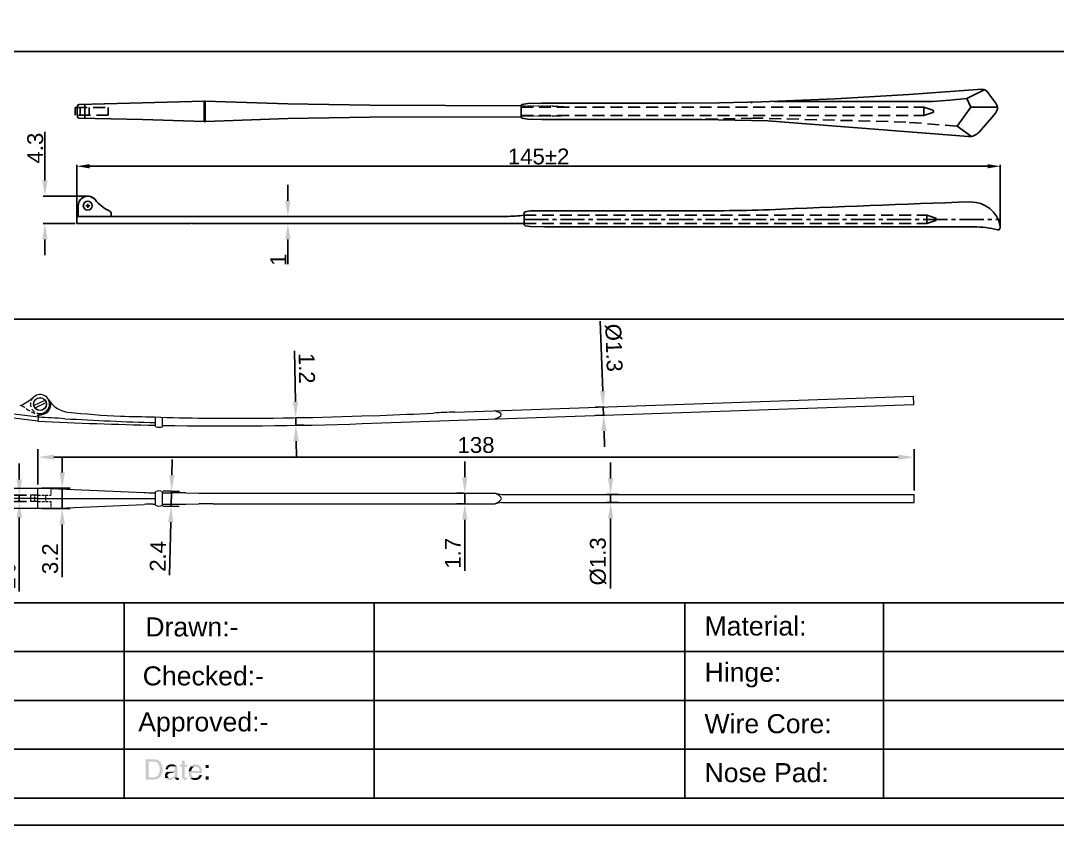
# Model space of a CAD drawing. Header units: millimetres. Extents: x 7018 to 13530, y 4187 to 5692.
# Drawn here: x 8049.8 to 8213.1, y 4951.9 to 5078.7 of the extents above; entities that cross this region are included whole.
import ezdxf

# ---------------------------------------------------------------- set-up
doc = ezdxf.new("R2010")
doc.units = ezdxf.units.MM
for name, pattern in [('CENTER', [50.8, 31.75, -6.35, 6.35, -6.35]), ('CENTER2', [28.575, 19.05, -3.175, 3.175, -3.175]), ('HIDDEN', [9.525, 6.35, -3.175]), ('HIDDEN2', [0.1875, 0.125, -0.0625]), ('PDF_IMPORT', [1, 0.8, -0.2])]:
    doc.linetypes.add(name, pattern=pattern)
for name, color, linetype in [('Center Line', 2, 'CENTER2'), ('Dimension', 3, 'Continuous'), ('Hidden Line', 1, 'HIDDEN2')]:
    doc.layers.add(name, color=color, linetype=linetype)
doc.styles.get("Standard").update_dxf_attribs({"font": 'arial.ttf'})
doc.styles.add('样式 1', font='romant.shx')
doc.dimstyles.new('ISO-25$0', dxfattribs={"dimtxt": 2.5, "dimasz": 2.5, "dimexe": 0.5, "dimexo": 1, "dimgap": 1, "dimtad": 0, "dimtih": 1, "dimtoh": 1, "dimdec": 1, "dimzin": 10, "dimdsep": 46, "dimlunit": 6, "dimtxsty": '样式 1', "dimcen": 0, "dimclrd": 256, "dimclre": 256, "dimclrt": 7, "dimazin": 0, "dimtfac": 1, "dimtdec": 1, "dimtofl": 0, "dimtmove": 0, "dimatfit": 0, "dimfxl": 1, "dimtolj": 1, "dimtzin": 10, "dimarcsym": 0})
doc.dimstyles.new('Standard$0', dxfattribs={"dimtxt": 2.3, "dimasz": 2, "dimexe": 1, "dimexo": 1, "dimgap": 1, "dimtad": 1, "dimdec": 1, "dimzin": 0, "dimdsep": 46, "dimtxsty": 'Standard', "dimcen": 0, "dimclrd": 4, "dimclre": 4, "dimclrt": 4, "dimadec": 1, "dimazin": 0, "dimtfac": 1, "dimtdec": 1, "dimtofl": 0, "dimtmove": 0, "dimatfit": 0, "dimfxl": 1, "dimtfillclr": 256, "dimtolj": 1, "dimtzin": 0, "dimlwd": -1, "dimlwe": -1, "dimarcsym": 1})

# ---------------------------------------------------------------- blocks, each defined once
blk = doc.blocks.new('*D2496')
at = {"layer": 'Defpoints', "color": 0, "transparency": 16777216}
for p in [(8190.56, 5009.88), (8052.56, 5004.97), (8190.56, 5004.02)]:
    blk.add_point(p, dxfattribs=at)
at = {"layer": 'Dimension', "color": 0, "lineweight": -2, "transparency": 16777216}
for p, q in [((8052.56, 5005.59), (8052.56, 5011.13)), ((8190.56, 5004.64), (8190.56, 5011.13)), ((8055.06, 5009.88), (8188.06, 5009.88))]:
    blk.add_line(p, q, dxfattribs=at)
at = {"layer": 'Dimension', "color": 0, "transparency": 16777216}
for points in [[(8055.06, 5010.29), (8055.06, 5009.46), (8052.56, 5009.88)], [(8188.06, 5010.29), (8188.06, 5009.46), (8190.56, 5009.88)]]:
    blk.add_solid(points, dxfattribs=at)
at = {"layer": 'Dimension', "color": 0, "transparency": 16777216, "insert": (8121.56, 5011.78), "char_height": 2.5, "attachment_point": 5}
blk.add_mtext('138', dxfattribs=at)
blk = doc.blocks.new('*D2497')
at = {"layer": 'Defpoints', "color": 0, "transparency": 16777216}
for p in [(8141.4, 5004.02), (8141.4, 5002.72), (8142.76, 5002.72)]:
    blk.add_point(p, dxfattribs=at)
at = {"layer": 'Dimension', "color": 0, "lineweight": -2, "transparency": 16777216}
for p, q in [((8142.76, 5006.52), (8142.76, 5009.02)), ((8142.03, 5004.02), (8144.01, 5004.02)), ((8142.03, 5002.72), (8144.01, 5002.72)), ((8142.76, 5004.02), (8142.76, 5002.72)), ((8142.76, 5000.22), (8142.76, 4989.2))]:
    blk.add_line(p, q, dxfattribs=at)
at = {"layer": 'Dimension', "color": 0, "transparency": 16777216}
for points in [[(8142.34, 5006.52), (8143.17, 5006.52), (8142.76, 5004.02)], [(8142.34, 5000.22), (8143.17, 5000.22), (8142.76, 5002.72)]]:
    blk.add_solid(points, dxfattribs=at)
at = {"layer": 'Dimension', "color": 0, "transparency": 16777216, "insert": (8140.79, 4993.46), "char_height": 2.5, "attachment_point": 5, "rotation": 90}
blk.add_mtext('%%c1.3', dxfattribs=at)
blk = doc.blocks.new('*D2498')
at = {"layer": 'Defpoints', "color": 0, "transparency": 16777216}
for p in [(8120.19, 5004.22), (8119.79, 5002.52), (8120.19, 5002.52)]:
    blk.add_point(p, dxfattribs=at)
at = {"layer": 'Dimension', "color": 0, "lineweight": -2, "transparency": 16777216}
for p, q in [((8119.79, 5006.72), (8119.79, 5009.22)), ((8119.56, 5004.22), (8118.54, 5004.22)), ((8119.79, 5004.22), (8119.79, 5002.52)), ((8119.56, 5002.52), (8118.54, 5002.52)), ((8119.79, 5000.02), (8119.79, 4991.95))]:
    blk.add_line(p, q, dxfattribs=at)
at = {"layer": 'Dimension', "color": 0, "transparency": 16777216}
for points in [[(8119.37, 5006.72), (8120.21, 5006.72), (8119.79, 5004.22)], [(8119.37, 5000.02), (8120.21, 5000.02), (8119.79, 5002.52)]]:
    blk.add_solid(points, dxfattribs=at)
at = {"layer": 'Dimension', "color": 0, "transparency": 16777216, "insert": (8117.91, 4994.74), "char_height": 2.5, "attachment_point": 5, "rotation": 90}
blk.add_mtext('1.7', dxfattribs=at)
blk = doc.blocks.new('*D2499')
at = {"layer": 'Defpoints', "color": 0, "transparency": 16777216}
for p in [(8071.67, 5004.57), (8071.61, 5002.17), (8073.53, 5002.12)]:
    blk.add_point(p, dxfattribs=at)
at = {"layer": 'Dimension', "color": 0, "lineweight": -2, "transparency": 16777216}
for p, q in [((8073.65, 5007.02), (8073.72, 5009.52)), ((8072.29, 5004.55), (8074.84, 5004.49)), ((8073.59, 5004.52), (8073.53, 5002.12)), ((8072.23, 5002.15), (8074.78, 5002.09)), ((8073.47, 4999.62), (8073.26, 4991.29))]:
    blk.add_line(p, q, dxfattribs=at)
at = {"layer": 'Dimension', "color": 0, "transparency": 16777216}
for points in [[(8073.24, 5007.03), (8074.07, 5007.01), (8073.59, 5004.52)], [(8073.05, 4999.63), (8073.88, 4999.61), (8073.53, 5002.12)]]:
    blk.add_solid(points, dxfattribs=at)
at = {"layer": 'Dimension', "color": 0, "transparency": 16777216, "insert": (8071.45, 4994.25), "char_height": 2.5, "attachment_point": 5, "rotation": 88.549}
blk.add_mtext('2.4', dxfattribs=at)
blk = doc.blocks.new('*D2500')
at = {"layer": 'Defpoints', "color": 0, "transparency": 16777216}
for p in [(8052.56, 5004.97), (8052.56, 5001.77), (8056.38, 5001.77)]:
    blk.add_point(p, dxfattribs=at)
at = {"layer": 'Dimension', "color": 0, "lineweight": -2, "transparency": 16777216}
for p, q in [((8056.38, 5007.47), (8056.38, 5009.97)), ((8053.18, 5004.97), (8057.63, 5004.97)), ((8056.38, 5004.97), (8056.38, 5001.77)), ((8053.18, 5001.77), (8057.63, 5001.77)), ((8056.38, 4999.27), (8056.38, 4990.99))]:
    blk.add_line(p, q, dxfattribs=at)
at = {"layer": 'Dimension', "color": 0, "transparency": 16777216}
for points in [[(8055.96, 5007.47), (8056.8, 5007.47), (8056.38, 5004.97)], [(8055.96, 4999.27), (8056.8, 4999.27), (8056.38, 5001.77)]]:
    blk.add_solid(points, dxfattribs=at)
at = {"layer": 'Dimension', "color": 0, "transparency": 16777216, "insert": (8054.48, 4993.88), "char_height": 2.5, "attachment_point": 5, "rotation": 90}
blk.add_mtext('3.2', dxfattribs=at)
blk = doc.blocks.new('*D2501')
at = {"layer": 'Defpoints', "color": 0, "transparency": 16777216}
for p in [(8049.61, 5002.87), (8051.39, 5003.87), (8051.39, 5002.87)]:
    blk.add_point(p, dxfattribs=at)
at = {"layer": 'Dimension', "color": 0, "lineweight": -2, "transparency": 16777216}
for p, q in [((8049.61, 5006.37), (8049.61, 5008.87)), ((8050.76, 5003.87), (8048.36, 5003.87)), ((8050.76, 5002.87), (8048.36, 5002.87)), ((8049.61, 5003.87), (8049.61, 5002.87)), ((8049.61, 5000.37), (8049.61, 4988.71))]:
    blk.add_line(p, q, dxfattribs=at)
at = {"layer": 'Dimension', "color": 0, "transparency": 16777216}
for points in [[(8049.19, 5006.37), (8050.03, 5006.37), (8049.61, 5003.87)], [(8049.19, 5000.37), (8050.03, 5000.37), (8049.61, 5002.87)]]:
    blk.add_solid(points, dxfattribs=at)
at = {"layer": 'Dimension', "color": 0, "transparency": 16777216, "insert": (8046.76, 4993.29), "char_height": 2.5, "attachment_point": 5, "rotation": 90}
blk.add_mtext('1{\\H1.875;\\S+0.02^  0;}', dxfattribs=at)
blk = doc.blocks.new('*D2502')
at = {"layer": 'Defpoints', "color": 0, "transparency": 16777216}
for p in [(8092.65, 5016.09), (8093.16, 5016.1), (8092.67, 5014.89)]:
    blk.add_point(p, dxfattribs=at)
at = {"layer": 'Dimension', "color": 0, "lineweight": -2, "transparency": 16777216}
for p, q in [((8093.11, 5018.6), (8092.98, 5026.63)), ((8093.18, 5014.9), (8093.16, 5016.1)), ((8093.28, 5016.1), (8094.41, 5016.12)), ((8093.3, 5014.9), (8094.43, 5014.92)), ((8093.22, 5012.4), (8093.26, 5009.9))]:
    blk.add_line(p, q, dxfattribs=at)
at = {"layer": 'Dimension', "color": 0, "transparency": 16777216}
for points in [[(8093.53, 5018.6), (8092.7, 5018.59), (8093.16, 5016.1)], [(8093.63, 5012.4), (8092.8, 5012.39), (8093.18, 5014.9)]]:
    blk.add_solid(points, dxfattribs=at)
at = {"layer": 'Dimension', "color": 0, "transparency": 16777216, "insert": (8094.91, 5023.9), "char_height": 2.5, "attachment_point": 5, "rotation": 270.9532}
blk.add_mtext('1.2', dxfattribs=at)
blk = doc.blocks.new('*D2503')
at = {"layer": 'Defpoints', "color": 0, "transparency": 16777216}
for p in [(8141.59, 5017.8), (8142.4, 5017.82), (8142.44, 5016.53)]:
    blk.add_point(p, dxfattribs=at)
at = {"layer": 'Dimension', "color": 0, "lineweight": -2, "transparency": 16777216}
for p, q in [((8141.51, 5020.29), (8141.12, 5031.31)), ((8141.77, 5017.8), (8140.34, 5017.75)), ((8141.64, 5016.5), (8141.59, 5017.8)), ((8141.82, 5016.5), (8140.39, 5016.45)), ((8141.73, 5014), (8141.81, 5011.5))]:
    blk.add_line(p, q, dxfattribs=at)
at = {"layer": 'Dimension', "color": 0, "transparency": 16777216}
for points in [[(8141.92, 5020.31), (8141.09, 5020.28), (8141.59, 5017.8)], [(8142.14, 5014.01), (8141.31, 5013.98), (8141.64, 5016.5)]]:
    blk.add_solid(points, dxfattribs=at)
at = {"layer": 'Dimension', "color": 0, "transparency": 16777216, "insert": (8143.24, 5027.12), "char_height": 2.5, "attachment_point": 5, "rotation": 272}
blk.add_mtext('%%c1.3', dxfattribs=at)
blk = doc.blocks.new('tgtr')
blk.add_line((381.42, 259.38), (353.24, 259.38))
at = {"color": 7, "lineweight": 25}
for points in [[(353.24, 259.38), (350.95, 259.34), (350.15, 259.21), (350.02, 259.13), (349.98, 259)], [(349.98, 259), (349.98, 257.22)], [(420.84, 256.84), (353.24, 256.84), (350.95, 256.89), (350.15, 257.01), (350.02, 257.1), (349.98, 257.22)]]:
    blk.add_lwpolyline(points, dxfattribs=at)
for centre, radius, start, end in [((531.42, -3019.77), 3282.42, 91.93952, 92.49387), ((420.34, 256.05), 4.72, 11.6856, 90.1668), ((380.42, 466.08), 206.7, 270.2769, 272.2657), ((420.9, 242.85), 13.99, 74.8289, 90.2659), ((424.65, 256.62), 0.272, 252.4289, 344.1658), ((424.2, 256.86), 0.774, 335.9809, 11.2611)]:
    blk.add_arc(centre, radius, start, end)
at = {"layer": 'Center Line', "ltscale": 0.2}
blk.add_line((349.98, 258.01), (424.98, 258.01), dxfattribs=at)
at = {"layer": 'Hidden Line', "ltscale": 15}
for p, q in [((349.98, 258.66), (413.43, 258.66)), ((349.98, 257.36), (413.43, 257.36))]:
    blk.add_line(p, q, dxfattribs=at)
blk.add_lwpolyline([(413.43, 257.36), (413.43, 258.66), (414.83, 258.22), (414.95, 258.1), (414.95, 257.93), (414.83, 257.84)], close=True, dxfattribs=at)
blk = doc.blocks.new('*D2641')
at = {"layer": 'Defpoints', "color": 0, "transparency": 16777216}
for p in [(8204.13, 5055.72), (8058.68, 5046.7), (8204.13, 5046.19)]:
    blk.add_point(p, dxfattribs=at)
at = {"layer": 'Dimension', "color": 3, "transparency": 16777216}
for p, q in [((8058.68, 5046.95), (8058.68, 5055.97)), ((8060.68, 5055.72), (8202.13, 5055.72)), ((8204.13, 5046.44), (8204.13, 5055.97))]:
    blk.add_line(p, q, dxfattribs=at)
for points in [[(8060.68, 5056.06), (8060.68, 5055.39), (8058.68, 5055.72)], [(8202.13, 5056.06), (8202.13, 5055.39), (8204.13, 5055.72)]]:
    blk.add_solid(points, dxfattribs=at)
at = {"layer": 'Dimension', "transparency": 16777216, "insert": (8131.41, 5057.25), "char_height": 2.5, "attachment_point": 5}
blk.add_mtext('\\A1;145±2', dxfattribs=at)
blk = doc.blocks.new('*D1878')
at = {"layer": 'Defpoints', "color": 0, "transparency": 16777216}
for p in [(8053.65, 5051), (8060.4, 5051), (8058.68, 5046.7)]:
    blk.add_point(p, dxfattribs=at)
at = {"layer": 'Dimension', "color": 3, "transparency": 16777216}
for p, q in [((8053.65, 5053.5), (8053.65, 5061.15)), ((8060.15, 5051), (8053.4, 5051)), ((8058.43, 5046.7), (8053.4, 5046.7)), ((8053.65, 5044.2), (8053.65, 5041.7))]:
    blk.add_line(p, q, dxfattribs=at)
for points in [[(8053.24, 5053.5), (8054.07, 5053.5), (8053.65, 5051)], [(8053.24, 5044.2), (8054.07, 5044.2), (8053.65, 5046.7)]]:
    blk.add_solid(points, dxfattribs=at)
at = {"layer": 'Dimension', "transparency": 16777216, "insert": (8052.13, 5058.58), "char_height": 2.5, "attachment_point": 5, "rotation": 90}
blk.add_mtext('\\A1;4.3', dxfattribs=at)
blk = doc.blocks.new('FEFW')
for p, q in [((-645.02, 204.47), (-645.02, 209.67)), ((-644.49, 209.67), (-645.02, 209.67)), ((-643.32, 204.47), (-645.02, 204.47))]:
    blk.add_line(p, q)
at = {"linetype": 'Continuous'}
for p, q in [((-643.63, 205.97), (-643.02, 205.97)), ((-643.32, 205.66), (-643.32, 206.28))]:
    blk.add_line(p, q, dxfattribs=at)
blk.add_circle((-643.32, 205.97), 0.7)
for centre, radius, start, end in [((-644.49, 209.37), 0.3, 26.9486, 90), ((-637.56, 212.79), 7.43, 206.2457, 229.858), ((-643.32, 205.97), 1.5, 270, 50.1116), ((-643.32, 205.97), 1.5, 295.4079, 50.1116)]:
    blk.add_arc(centre, radius, start, end)
blk = doc.blocks.new('*D2642')
at = {"layer": 'Defpoints', "color": 0, "transparency": 16777216}
for p in [(8091.92, 5046.7), (8091.95, 5047.8), (8091.95, 5046.7)]:
    blk.add_point(p, dxfattribs=at)
at = {"layer": 'Dimension', "color": 3, "transparency": 16777216}
for p, q in [((8091.92, 5050.3), (8091.92, 5052.8)), ((8091.7, 5047.8), (8091.67, 5047.8)), ((8091.7, 5046.7), (8091.67, 5046.7)), ((8091.92, 5044.2), (8091.92, 5040.28))]:
    blk.add_line(p, q, dxfattribs=at)
for points in [[(8091.5, 5050.3), (8092.34, 5050.3), (8091.92, 5047.8)], [(8091.5, 5044.2), (8092.34, 5044.2), (8091.92, 5046.7)]]:
    blk.add_solid(points, dxfattribs=at)
at = {"layer": 'Dimension', "transparency": 16777216, "insert": (8090.41, 5040.99), "char_height": 2.5, "attachment_point": 5, "rotation": 90}
blk.add_mtext('\\A1;1', dxfattribs=at)

msp = doc.modelspace()

# ---------------------------------------------------------------- hatches: boundary and pattern name
h = msp.add_hatch(color=256)
h.dxf.hatch_style = 1
h.paths.add_polyline_path([(8078.901, 5065.988), (8078.731, 5065.988), (8078.731, 5062.771), (8078.901, 5062.771)])
at = {"transparency": 33554559}
for points in [[(8070.831, 4962.27), (8069.522, 4962.27), (8069.522, 4959.065), (8071.012, 4959.065), (8071.102, 4959.111), (8071.192, 4959.111), (8071.282, 4959.156), (8071.327, 4959.156), (8071.418, 4959.201), (8071.508, 4959.246), (8071.553, 4959.291), (8071.643, 4959.336), (8071.689, 4959.381), (8071.734, 4959.427), (8069.974, 4959.427), (8069.974, 4961.909), (8070.786, 4961.909), (8071.734, 4961.954), (8071.643, 4961.999), (8071.598, 4962.044), (8071.508, 4962.089), (8071.463, 4962.134), (8071.373, 4962.18), (8071.282, 4962.225), (8071.102, 4962.225), (8071.057, 4962.27), (8070.966, 4962.27)], [(8071.734, 4961.954), (8070.786, 4961.909), (8070.921, 4961.909), (8071.012, 4961.864), (8071.102, 4961.864), (8071.147, 4961.819), (8071.237, 4961.819), (8071.327, 4961.773), (8071.373, 4961.683), (8071.418, 4961.638), (8071.508, 4961.593), (8071.553, 4961.503), (8071.553, 4961.457), (8071.598, 4961.367), (8071.643, 4961.322), (8071.643, 4961.232), (8071.689, 4961.142), (8071.689, 4961.051), (8071.734, 4960.961), (8071.734, 4960.374), (8071.689, 4960.284), (8071.689, 4960.194), (8071.643, 4960.103), (8071.643, 4960.013), (8071.598, 4959.968), (8071.553, 4959.878), (8071.508, 4959.833), (8071.463, 4959.742), (8071.463, 4959.742), (8071.418, 4959.652), (8071.327, 4959.607), (8071.282, 4959.562), (8071.192, 4959.517), (8071.102, 4959.517), (8071.057, 4959.472), (8070.966, 4959.472), (8070.876, 4959.427), (8069.974, 4959.427), (8071.734, 4959.427), (8071.824, 4959.517), (8071.824, 4959.517), (8071.869, 4959.607), (8071.914, 4959.652), (8071.959, 4959.697), (8072.004, 4959.788), (8072.05, 4959.878), (8072.05, 4959.923), (8072.095, 4960.013), (8072.095, 4960.103), (8072.14, 4960.194), (8072.14, 4960.284), (8072.185, 4960.374), (8072.185, 4960.916), (8072.14, 4961.006), (8072.14, 4961.187), (8072.095, 4961.277), (8072.095, 4961.322), (8072.05, 4961.412), (8072.05, 4961.503), (8072.004, 4961.548), (8071.959, 4961.638), (8071.914, 4961.728), (8071.869, 4961.773), (8071.824, 4961.819), (8071.779, 4961.909)], [(8075.66, 4962.044), (8075.254, 4962.044), (8075.254, 4961.412), (8074.938, 4961.412), (8074.938, 4961.096), (8075.254, 4961.096), (8075.254, 4959.381), (8075.299, 4959.291), (8075.344, 4959.201), (8075.344, 4959.156), (8075.389, 4959.111), (8075.435, 4959.111), (8075.525, 4959.065), (8075.615, 4959.065), (8075.705, 4959.02), (8075.75, 4959.02), (8075.796, 4959.065), (8076.021, 4959.065), (8076.021, 4959.381), (8075.796, 4959.381), (8075.705, 4959.427), (8075.66, 4959.472), (8075.66, 4961.096), (8076.021, 4961.096), (8076.021, 4961.412), (8075.66, 4961.412)], [(8072.862, 4960.284), (8072.817, 4960.239), (8072.727, 4960.194), (8072.727, 4960.149), (8072.681, 4960.103), (8072.636, 4960.013), (8072.591, 4959.968), (8072.591, 4959.878), (8072.546, 4959.788), (8072.546, 4959.562), (8072.591, 4959.472), (8072.591, 4959.381), (8072.636, 4959.336), (8073.358, 4959.336), (8073.223, 4959.336), (8073.133, 4959.381), (8073.088, 4959.427), (8073.042, 4959.472), (8072.997, 4959.562), (8072.952, 4959.652), (8072.952, 4959.788), (8072.997, 4959.878), (8073.042, 4959.923), (8073.088, 4960.013), (8073.133, 4960.013), (8073.223, 4960.058), (8073.313, 4960.103), (8073.494, 4960.103), (8073.855, 4960.194), (8074.035, 4960.194), (8074.126, 4960.239)], [(8074.396, 4961.187), (8073.584, 4961.142), (8073.765, 4961.142), (8073.81, 4961.096), (8073.9, 4961.096), (8073.945, 4961.051), (8074.035, 4961.006), (8074.081, 4960.916), (8074.081, 4960.826), (8074.126, 4960.735), (8074.126, 4960.735), (8074.081, 4960.645), (8074.081, 4960.6), (8074.035, 4960.555), (8073.945, 4960.51), (8073.9, 4960.51), (8073.81, 4960.465), (8073.313, 4960.419), (8073.178, 4960.419), (8073.088, 4960.374), (8072.997, 4960.329), (8072.952, 4960.329), (8072.862, 4960.284), (8074.126, 4960.239), (8074.126, 4959.923), (8074.081, 4959.833), (8074.081, 4959.697), (8074.035, 4959.652), (8073.945, 4959.562), (8073.9, 4959.517), (8073.855, 4959.472), (8073.81, 4959.427), (8073.719, 4959.381), (8073.629, 4959.381), (8073.539, 4959.336), (8072.636, 4959.336), (8072.681, 4959.246), (8072.772, 4959.201), (8072.817, 4959.156), (8072.862, 4959.111), (8072.952, 4959.065), (8072.997, 4959.065), (8073.088, 4959.02), (8073.584, 4959.02), (8073.629, 4959.065), (8073.719, 4959.111), (8073.81, 4959.111), (8073.855, 4959.156), (8073.945, 4959.201), (8074.035, 4959.291), (8074.035, 4959.291), (8074.126, 4959.381), (8074.532, 4959.381), (8074.487, 4959.472), (8074.487, 4960.916), (8074.442, 4961.006), (8074.442, 4961.096)], [(8073.629, 4961.457), (8073.313, 4961.457), (8073.223, 4961.412), (8073.133, 4961.367), (8073.088, 4961.367), (8072.997, 4961.322), (8072.952, 4961.277), (8072.907, 4961.232), (8072.862, 4961.187), (8072.817, 4961.142), (8072.772, 4961.051), (8072.727, 4960.961), (8072.681, 4960.871), (8072.681, 4960.69), (8073.042, 4960.69), (8073.042, 4960.826), (8073.088, 4960.916), (8073.133, 4960.961), (8073.178, 4961.051), (8073.223, 4961.051), (8073.313, 4961.096), (8073.404, 4961.142), (8073.584, 4961.142), (8074.396, 4961.187), (8074.351, 4961.232), (8074.261, 4961.277), (8074.216, 4961.322), (8074.171, 4961.367), (8074.081, 4961.412), (8073.99, 4961.412), (8073.945, 4961.457), (8073.719, 4961.457)], [(8077.375, 4961.457), (8077.15, 4961.457), (8077.059, 4961.412), (8077.014, 4961.412), (8076.924, 4961.367), (8076.834, 4961.322), (8076.788, 4961.277), (8076.698, 4961.232), (8076.653, 4961.187), (8076.608, 4961.142), (8077.375, 4961.096), (8077.556, 4961.096), (8077.646, 4961.051), (8077.736, 4961.006), (8077.781, 4960.961), (8077.827, 4960.916), (8077.827, 4960.916), (8077.872, 4960.826), (8077.917, 4960.78), (8077.962, 4960.69), (8077.962, 4960.6), (8078.007, 4960.51), (8078.007, 4960.419), (8076.698, 4960.419), (8076.292, 4960.374), (8076.292, 4959.923), (8076.337, 4959.833), (8076.337, 4959.742), (8076.382, 4959.652), (8076.382, 4959.607), (8076.427, 4959.517), (8076.473, 4959.427), (8076.518, 4959.381), (8076.563, 4959.336), (8077.375, 4959.336), (8077.285, 4959.336), (8077.195, 4959.381), (8077.104, 4959.381), (8077.059, 4959.427), (8076.969, 4959.472), (8076.924, 4959.517), (8076.879, 4959.562), (8076.834, 4959.607), (8076.788, 4959.652), (8076.788, 4959.742), (8076.743, 4959.788), (8076.743, 4959.878), (8076.698, 4960.013), (8076.698, 4960.103), (8078.413, 4960.103), (8078.413, 4960.419), (8078.368, 4960.51), (8078.368, 4960.69), (8078.323, 4960.78), (8078.278, 4960.871), (8078.278, 4960.916), (8078.233, 4961.006), (8078.188, 4961.051), (8078.142, 4961.142), (8078.097, 4961.187), (8078.007, 4961.232), (8077.962, 4961.277), (8077.872, 4961.322), (8077.827, 4961.367), (8077.736, 4961.412), (8077.646, 4961.457), (8077.465, 4961.457)], [(8076.608, 4961.142), (8076.563, 4961.096), (8076.518, 4961.006), (8076.473, 4960.961), (8076.427, 4960.871), (8076.382, 4960.826), (8076.382, 4960.735), (8076.337, 4960.645), (8076.337, 4960.555), (8076.292, 4960.465), (8076.292, 4960.374), (8076.698, 4960.419), (8076.698, 4960.51), (8076.743, 4960.6), (8076.743, 4960.69), (8076.788, 4960.735), (8076.834, 4960.826), (8076.879, 4960.871), (8076.924, 4960.916), (8076.969, 4961.006), (8077.059, 4961.051), (8077.104, 4961.051), (8077.195, 4961.096), (8077.375, 4961.096)], [(8079.451, 4960.916), (8079.451, 4961.367), (8078.955, 4961.367), (8078.955, 4960.916)], [(8074.532, 4959.381), (8074.126, 4959.381), (8074.126, 4959.291), (8074.622, 4959.336), (8074.622, 4959.336)], [(8074.758, 4959.336), (8074.622, 4959.336), (8074.126, 4959.291), (8074.171, 4959.201), (8074.216, 4959.156), (8074.216, 4959.156), (8074.261, 4959.111), (8074.351, 4959.065), (8074.442, 4959.02), (8074.622, 4959.02), (8074.667, 4959.065), (8074.758, 4959.065)], [(8078.368, 4959.788), (8077.962, 4959.788), (8077.962, 4959.652), (8077.917, 4959.607), (8077.827, 4959.517), (8077.781, 4959.472), (8077.736, 4959.427), (8077.646, 4959.381), (8077.556, 4959.381), (8077.465, 4959.336), (8076.563, 4959.336), (8076.608, 4959.246), (8076.698, 4959.201), (8076.743, 4959.156), (8076.834, 4959.111), (8076.924, 4959.065), (8076.969, 4959.065), (8077.059, 4959.02), (8077.646, 4959.02), (8077.736, 4959.065), (8077.827, 4959.111), (8077.872, 4959.111), (8077.962, 4959.156), (8078.007, 4959.201), (8078.097, 4959.246), (8078.142, 4959.336), (8078.188, 4959.381), (8078.233, 4959.472), (8078.278, 4959.517), (8078.323, 4959.607), (8078.323, 4959.697)], [(8079.451, 4959.065), (8079.451, 4959.562), (8078.955, 4959.562), (8078.955, 4959.065)]]:
    msp.add_hatch(color=256, dxfattribs=at).paths.add_polyline_path(points)

# ---------------------------------------------------------------- linework, layer by layer
for p, q in [((7985.468, 5073.816), (8381.906, 5073.816)), ((8157.155, 5063.109), (8167.525, 5062.898)), ((8058.68, 5046.7), (8058.68, 5047.8)), ((8058.68, 5047.8), (8126.309, 5047.8)), ((8076.701, 5046.7), (8058.68, 5046.7)), ((8076.701, 5046.7), (8076.788, 5046.8)), ((8076.788, 5046.8), (8076.87, 5046.7)), ((8129.137, 5046.7), (8076.87, 5046.7)), ((8129.137, 5048), (8129.137, 5046.7)), ((7985.468, 5031.644), (8381.906, 5031.644)), ((7972.65, 4956.132), (8381.906, 4956.132))]:
    msp.add_line(p, q)
at = {"color": 7, "lineweight": 25}
for p, q in [((8199.483, 5065.057), (8198.89, 5066.411)), ((8068.996, 5065.691), (8059.036, 5065.479)), ((8078.731, 5065.988), (8068.996, 5065.691)), ((8078.731, 5065.945), (8078.731, 5065.988)), ((8078.901, 5065.988), (8078.731, 5065.988)), ((8078.731, 5065.988), (8078.731, 5062.771)), ((8078.901, 5062.771), (8078.901, 5065.988)), ((8059.036, 5063.28), (8068.996, 5063.067)), ((8068.996, 5063.067), (8078.731, 5062.771)), ((8078.731, 5062.771), (8078.901, 5062.771))]:
    msp.add_line(p, q, dxfattribs=at)
at = {"color": 7, "lineweight": 20}
for p, q in [((8118.233, 5016.981), (8190.472, 5019.503)), ((8190.518, 5018.204), (8190.472, 5019.503)), ((8052.62, 5016.158), (8042.999, 5017.34)), ((8051.917, 5017.997), (8053.683, 5018.846)), ((8052.09, 5017.637), (8053.856, 5018.486)), ((8103.632, 5015.17), (8190.518, 5018.204)), ((8052.557, 5015.562), (8042.501, 5016.796)), ((8052.683, 5016.755), (8052.557, 5015.562)), ((8071.057, 5014.7), (8071.057, 5016.215)), ((8072.157, 5014.68), (8072.157, 5016.181)), ((8103.59, 5016.369), (8106.412, 5016.468)), ((8054.557, 5004.969), (8041.346, 5004.969)), ((8052.557, 5001.769), (8052.557, 5004.969)), ((8054.557, 5004.969), (8069.277, 5004.3)), ((8070.639, 5004.269), (8071.057, 5004.269)), ((8071.057, 5002.304), (8071.057, 5004.433)), ((8072.157, 5002.304), (8072.157, 5004.433)), ((8072.157, 5004.269), (8073.531, 5004.269)), ((8075.836, 5004.255), (8077.869, 5004.232)), ((8080.174, 5004.219), (8124.557, 5004.219)), ((8124.557, 5004.219), (8125.557, 5004.019)), ((8052.557, 5003.369), (8040.856, 5003.369)), ((8052.557, 5003.369), (8071.057, 5003.369)), ((8125.557, 5002.719), (8124.557, 5002.519)), ((8125.557, 5004.019), (8190.557, 5004.019)), ((8125.557, 5002.719), (8190.557, 5002.719)), ((8190.557, 5002.719), (8190.557, 5004.019)), ((8054.557, 5001.769), (8041.57, 5001.769)), ((8054.557, 5001.769), (8069.277, 5002.438)), ((8070.639, 5002.469), (8071.057, 5002.469)), ((8072.157, 5002.469), (8073.531, 5002.469)), ((8075.836, 5002.482), (8077.869, 5002.505)), ((8080.174, 5002.519), (8124.557, 5002.519))]:
    msp.add_line(p, q, dxfattribs=at)
at = {"color": 4, "linetype": 'HIDDEN', "lineweight": 20, "ltscale": 0.034604}
for p, q in [((8054.586, 5004.967), (8054.586, 5003.869)), ((8054.586, 5002.869), (8054.586, 5001.77))]:
    msp.add_line(p, q, dxfattribs=at)
at = {"lineweight": 20}
for p, q in [((8051.386, 5003.869), (8051.386, 5002.869)), ((8052.557, 5003.869), (8051.386, 5003.869)), ((8052.557, 5002.869), (8051.386, 5002.869))]:
    msp.add_line(p, q, dxfattribs=at)
at = {"color": 4, "linetype": 'HIDDEN', "lineweight": 20, "ltscale": 0.031496}
for p, q in [((8052.011, 5003.869), (8052.011, 5002.869)), ((8053.761, 5003.869), (8053.761, 5002.869))]:
    msp.add_line(p, q, dxfattribs=at)
at = {"color": 4, "linetype": 'HIDDEN', "lineweight": 20, "ltscale": 0.063907}
for p, q in [((8052.557, 5003.869), (8054.586, 5003.869)), ((8052.557, 5002.869), (8054.586, 5002.869))]:
    msp.add_line(p, q, dxfattribs=at)
msp.add_lwpolyline([(8385.944, 4951.873), (8385.944, 5248.873), (7965.944, 5248.873), (7965.944, 4951.873)], close=True)
at = {"color": 7, "lineweight": 25}
for points in [[(8153.26, 5065.649), (8159.906, 5065.691), (8166.551, 5065.861), (8178.149, 5066.369), (8189.747, 5067.004), (8201.303, 5067.85)], [(8168.499, 5065.945), (8193.472, 5065.945), (8196.181, 5066.115), (8198.89, 5066.411), (8201.726, 5067.808)], [(8202.784, 5063.406), (8203.377, 5064.083), (8203.546, 5064.379), (8203.673, 5064.676), (8203.673, 5065.057), (8203.589, 5065.353), (8203.419, 5065.649), (8202.742, 5066.58), (8202.065, 5067.512), (8201.726, 5067.766), (8201.303, 5067.85)], [(8078.901, 5062.771), (8078.985, 5062.771), (8091.895, 5063.236), (8104.805, 5063.448), (8128.668, 5063.533), (8128.668, 5065.226), (8104.805, 5065.353), (8091.895, 5065.564), (8078.901, 5065.988)], [(8153.26, 5065.649), (8131.927, 5065.649), (8129.641, 5065.607), (8128.837, 5065.48), (8128.71, 5065.395), (8128.668, 5065.268)], [(8128.668, 5063.49), (8128.668, 5065.268)], [(8128.668, 5065.268), (8128.668, 5063.49)], [(8132.943, 5065.649), (8133.282, 5065.649)], [(8133.663, 5065.184), (8136.287, 5065.014)], [(8164.816, 5065.776), (8165.028, 5065.776)], [(8199.5, 5065.057), (8197.324, 5062.051), (8199.608, 5060.433)], [(8203.673, 5065.057), (8199.483, 5065.057)], [(8157.155, 5063.109), (8131.927, 5063.109), (8129.641, 5063.152), (8128.837, 5063.279), (8128.71, 5063.363), (8128.668, 5063.49)], [(8133.663, 5063.617), (8136.205, 5063.702)]]:
    msp.add_lwpolyline(points, dxfattribs=at)
at = {"color": 7, "linetype": 'PDF_IMPORT', "lineweight": 9, "ltscale": 0.049998}
for points in [[(8133.663, 5065.184), (8128.668, 5065.184)], [(8133.663, 5063.617), (8128.668, 5063.617)]]:
    msp.add_lwpolyline(points, dxfattribs=at)
at = {"color": 7, "lineweight": 25}
msp.add_lwpolyline([(8167.525, 5062.898), (8199.122, 5060.412, 0.2369069), (8200.784, 5061.089), (8201.811, 5062.263), (8202.784, 5063.406)], format="xyb", dxfattribs=at)
for points in [[(7985.468, 4986.912), (8381.906, 4986.912)], [(8066.137, 4986.912), (8066.137, 4956.132)], [(8105.493, 4986.912), (8105.493, 4956.132)], [(8154.461, 4986.912), (8154.461, 4956.132)], [(8185.738, 4986.912), (8185.738, 4956.132)], [(7985.468, 4979.24), (8281.598, 4979.24)], [(7985.468, 4971.522), (8334.538, 4971.522)], [(7985.468, 4963.849), (8281.598, 4963.849)]]:
    msp.add_lwpolyline(points)
at = {"color": 7, "lineweight": 20}
for radius in [1.025, 1]:
    msp.add_circle((8052.886, 5018.242), radius, dxfattribs=at)
for centre, radius, start, end in [((8063.408, 5064.379), 4.698, 169.1445, 190.8555), ((8124.809, 5089.108), 41.335, 272.07988, 276.01049)]:
    msp.add_arc(centre, radius, start, end)
at = {"color": 7, "lineweight": 25}
for centre, start, end in [((8059.042, 5065.229), 91.22408, 171.8699), ((8059.042, 5063.53), 188.1301, 268.77592)]:
    msp.add_arc(centre, 0.25, start, end, dxfattribs=at)
at = {"color": 7, "lineweight": 20}
for centre, radius, start, end in [((8046.576, 5025.342), 8, 293.46068, 311.62866), ((8052.886, 5018.242), 1.5, 262.1998, 131.62866), ((8058.409, 5021.669), 5, 211.82486, 224.66549), ((8052.886, 5018.242), 1.7, 262.41164, 7.51219), ((8057.698, 5020.966), 4, 224.66549, 263.65077), ((8033.77, 4605.896), 410.696, 86.78638, 87.36931), ((8082.664, 5450.234), 435.058, 266.59093, 268.47132), ((8070.915, 5139.746), 123.513, 263.65077, 267.50421), ((8082.692, 5614.804), 598.7, 268.357954, 268.871764), ((8084.741, 5400.091), 384.12, 267.93557, 269.11468), ((8082.692, 5614.804), 598.8, 269.628136, 272), ((8088.962, 5516.163), 500, 272, 272.96849), ((8125.213, 4817.102), 200, 92, 92.96849), ((8082.692, 5614.804), 600, 267.12113, 268.888892), ((8082.692, 5614.804), 600, 268.993952, 272), ((8070.639, 5034.269), 30, 267.39744, 270), ((8071.607, 5003.384), 1.184, 62.33109, 117.66891), ((8073.531, 4804.269), 200, 89.33955, 90), ((8080.174, 5204.219), 200, 269.33955, 270), ((8070.639, 4972.469), 30, 90, 92.60256), ((8071.607, 5003.353), 1.184, 242.33109, 297.66891), ((8073.531, 5202.469), 200, 270, 270.66045), ((8080.174, 4802.519), 200, 90, 90.66045)]:
    msp.add_arc(centre, radius, start, end, dxfattribs=at)
at = {"color": 4, "linetype": 'HIDDEN', "lineweight": 20, "ltscale": 0.107664}
msp.add_arc((8052.886, 5018.242), 1.5, 131.62866, 262.1998, dxfattribs=at)
at = {"color": 4, "linetype": 'HIDDEN', "lineweight": 20, "ltscale": 0.100574}
msp.add_arc((8064.254, 5038.559), 25, 235.01983, 242.33815, dxfattribs=at)
at = {"lineweight": 20}
msp.add_arc((8071.634, 5016.117), 1.53, 247.83864, 289.99534, dxfattribs=at)
at = {"color": 7, "lineweight": 20}
for points in [[(8124.557, 5015.901), (8125.535, 5016.585), (8124.512, 5017.2)], [(8124.557, 5002.519), (8125.557, 5003.369), (8124.557, 5004.219)]]:
    msp.add_spline(points, degree=3, dxfattribs=at)
at = {"layer": 'Center Line', "linetype": 'CENTER', "ltscale": 0.1}
msp.add_line((8059.928, 5065.459), (8059.928, 5063.299), dxfattribs=at)
at = {"layer": 'Hidden Line', "ltscale": 15}
for p, q in [((8058.428, 5064.979), (8058.428, 5063.779)), ((8058.428, 5064.979), (8063.628, 5064.979)), ((8059.228, 5064.979), (8059.228, 5063.779)), ((8060.628, 5064.979), (8060.628, 5063.779)), ((8063.628, 5064.979), (8063.628, 5063.779)), ((8063.628, 5063.779), (8058.428, 5063.779))]:
    msp.add_line(p, q, dxfattribs=at)
for points in [[(8128.668, 5065.014), (8192.118, 5065.014)], [(8128.668, 5063.702), (8192.118, 5063.702)], [(8197.324, 5062.051), (8189.282, 5062.686), (8165.197, 5063.321), (8157.155, 5063.109)]]:
    msp.add_lwpolyline(points, dxfattribs=at)
msp.add_lwpolyline([(8192.118, 5063.702), (8192.118, 5065.014), (8193.514, 5064.549), (8193.641, 5064.422), (8193.641, 5064.252), (8193.514, 5064.168)], close=True, dxfattribs=at)

# ---------------------------------------------------------------- block references
at = {"xscale": -0.9999, "yscale": 0.9999, "zscale": 0.9999, "rotation": 270.0000000000003}
msp.add_blockref('FEFW', (7854.45, 5692.76), dxfattribs=at)
msp.add_blockref('tgtr', (7779.157, 4789.337))

# ---------------------------------------------------------------- texts
at = {"width": 34.34827, "attachment_point": 5}
for s, insert, char_height in [('Drawn:-', (8076.805, 4983.111), 2.9997), ('\\pxql;Material:', (8174.725, 4983.255), 2.99966), ('Checked:-', (8078.602, 4975.393), 2.9997), ('\\pxql;Hinge:', (8174.725, 4975.537), 2.99966), ('Approved:-', (8078.602, 4967.721), 2.9997), ('\\pxql; Wire Core:', (8173.558, 4967.864), 2.99966), ('\\pxql;Nose Pad:', (8174.725, 4960.147), 2.99966)]:
    msp.add_mtext(s, dxfattribs=dict(at, insert=insert, char_height=char_height))

# ---------------------------------------------------------------- dimensions: what is measured, and where the dimension line sits
at = {"layer": 'Dimension'}
for base, p1, p2, dimstyle, override, picture, middle in [((8053.652, 5051), (8058.68, 5046.7), (8060.397, 5051), 'Standard$0', {"dimtxt": 2.5, "dimasz": 2.5, "dimexe": 0.25, "dimexo": 0.25, "dimgap": 0.25, "dimclrd": 3, "dimclre": 3, "dimclrt": 256, "dimadec": 0, "dimtdec": 2, "dimatfit": 3}, '*D1878', (8052.125, 5058.576)), ((8049.61, 5002.869), (8051.386, 5003.869), (8051.386, 5002.869), 'ISO-25$0', {"dimexe": 1.25, "dimexo": 0.625, "dimgap": 0.625, "dimtad": 1, "dimtih": 0, "dimtoh": 0, "dimzin": 8, "dimlunit": 2, "dimtxsty": 'Standard', "dimcen": 2.5, "dimclrd": 0, "dimclre": 0, "dimclrt": 0, "dimadec": 0, "dimtol": 1, "dimtp": 0.02, "dimtfac": 0.75, "dimtdec": 2, "dimtofl": 1, "dimatfit": 3, "dimtolj": 0, "dimtzin": 8}, '*D2501', (8046.757, 4993.291))]:
    dim = msp.add_linear_dim(base=base, p1=p1, p2=p2, angle=90, dimstyle=dimstyle, override=override, dxfattribs=at)
    dim.commit()
    dim.dimension.update_dxf_attribs({"geometry": picture, "text_midpoint": middle})
for base, p1, p2, dimstyle, override, picture, middle in [((8204.131, 5055.723), (8058.68, 5046.7), (8204.131, 5046.193), 'Standard$0', {"dimtxt": 2.5, "dimexe": 0.25, "dimexo": 0.25, "dimgap": 0.25, "dimdec": 0, "dimclrd": 3, "dimclre": 3, "dimclrt": 256, "dimadec": 2, "dimtol": 1, "dimtp": 2, "dimtm": 2, "dimtdec": 0, "dimatfit": 3}, '*D2641', (8131.405, 5057.249)), ((8190.557, 5009.878), (8052.557, 5004.969), (8190.557, 5004.019), 'ISO-25$0', {"dimexe": 1.25, "dimexo": 0.625, "dimgap": 0.625, "dimtad": 1, "dimtih": 0, "dimtoh": 0, "dimzin": 8, "dimlunit": 2, "dimtxsty": 'Standard', "dimcen": 2.5, "dimclrd": 0, "dimclre": 0, "dimclrt": 0, "dimadec": 0, "dimtdec": 2, "dimtofl": 1, "dimatfit": 3, "dimtolj": 0, "dimtzin": 8}, '*D2496', (8121.557, 5011.78))]:
    dim = msp.add_linear_dim(base=base, p1=p1, p2=p2, dimstyle=dimstyle, override=override, dxfattribs=at)
    dim.commit()
    dim.dimension.update_dxf_attribs({"geometry": picture, "text_midpoint": middle})
for p1, p2, distance, dimstyle, override, picture, middle in [((8091.951, 5047.8), (8091.951, 5046.7), -0.031, 'Standard$0', {"dimtxt": 2.5, "dimasz": 2.5, "dimexe": 0.25, "dimexo": 0.25, "dimgap": 0.25, "dimdec": 0, "dimclrd": 3, "dimclre": 3, "dimclrt": 256, "dimadec": 0, "dimtdec": 2, "dimatfit": 3}, '*D2642', (8090.415, 5040.99)), ((8142.444, 5016.525), (8142.399, 5017.825), 0.807, 'ISO-25$0', {"dimexe": 1.25, "dimexo": 0.625, "dimgap": 0.625, "dimtad": 1, "dimtih": 0, "dimtoh": 0, "dimzin": 8, "dimlunit": 2, "dimpost": '%%c<>', "dimtxsty": 'Standard', "dimcen": 2.5, "dimclrd": 0, "dimclre": 0, "dimclrt": 0, "dimadec": 0, "dimtdec": 2, "dimtofl": 1, "dimatfit": 3, "dimtolj": 0, "dimtzin": 8}, '*D2503', (8143.239, 5027.12)), ((8092.673, 5014.887), (8092.653, 5016.087), -0.502, 'ISO-25$0', {"dimexe": 1.25, "dimexo": 0.625, "dimgap": 0.625, "dimtad": 1, "dimtih": 0, "dimtoh": 0, "dimzin": 8, "dimlunit": 2, "dimtxsty": 'Standard', "dimcen": 2.5, "dimclrd": 0, "dimclre": 0, "dimclrt": 0, "dimadec": 0, "dimtdec": 2, "dimtofl": 1, "dimatfit": 3, "dimtolj": 0, "dimtzin": 8}, '*D2502', (8094.906, 5023.896)), ((8052.557, 5004.969), (8052.557, 5001.769), 3.822, 'ISO-25$0', {"dimexe": 1.25, "dimexo": 0.625, "dimgap": 0.625, "dimtad": 1, "dimtih": 0, "dimtoh": 0, "dimzin": 8, "dimlunit": 2, "dimtxsty": 'Standard', "dimcen": 2.5, "dimclrd": 0, "dimclre": 0, "dimclrt": 0, "dimadec": 0, "dimtdec": 2, "dimtofl": 1, "dimatfit": 3, "dimtolj": 0, "dimtzin": 8}, '*D2500', (8054.477, 4993.882)), ((8071.668, 5004.567), (8071.607, 5002.169), 1.923, 'ISO-25$0', {"dimexe": 1.25, "dimexo": 0.625, "dimgap": 0.625, "dimtad": 1, "dimtih": 0, "dimtoh": 0, "dimzin": 8, "dimlunit": 2, "dimtxsty": 'Standard', "dimcen": 2.5, "dimclrd": 0, "dimclre": 0, "dimclrt": 0, "dimadec": 0, "dimtdec": 2, "dimtofl": 1, "dimatfit": 3, "dimtolj": 0, "dimtzin": 8}, '*D2499', (8071.449, 4994.253)), ((8120.185, 5004.219), (8120.185, 5002.519), -0.395, 'ISO-25$0', {"dimexe": 1.25, "dimexo": 0.625, "dimgap": 0.625, "dimtad": 1, "dimtih": 0, "dimtoh": 0, "dimzin": 8, "dimlunit": 2, "dimtxsty": 'Standard', "dimcen": 2.5, "dimclrd": 0, "dimclre": 0, "dimclrt": 0, "dimadec": 0, "dimtdec": 2, "dimtofl": 1, "dimatfit": 3, "dimtolj": 0, "dimtzin": 8}, '*D2498', (8117.91, 4994.736)), ((8141.401, 5004.019), (8141.401, 5002.719), 1.357, 'ISO-25$0', {"dimexe": 1.25, "dimexo": 0.625, "dimgap": 0.625, "dimtad": 1, "dimtih": 0, "dimtoh": 0, "dimzin": 8, "dimlunit": 2, "dimpost": '%%c<>', "dimtxsty": 'Standard', "dimcen": 2.5, "dimclrd": 0, "dimclre": 0, "dimclrt": 0, "dimadec": 0, "dimtdec": 2, "dimtofl": 1, "dimatfit": 3, "dimtolj": 0, "dimtzin": 8}, '*D2497', (8140.787, 4993.458))]:
    dim = msp.add_aligned_dim(p1=p1, p2=p2, distance=distance, dimstyle=dimstyle, override=override, dxfattribs=at)
    dim.commit()
    dim.dimension.update_dxf_attribs({"geometry": picture, "text_midpoint": middle})

doc.saveas('drawing.dxf')
